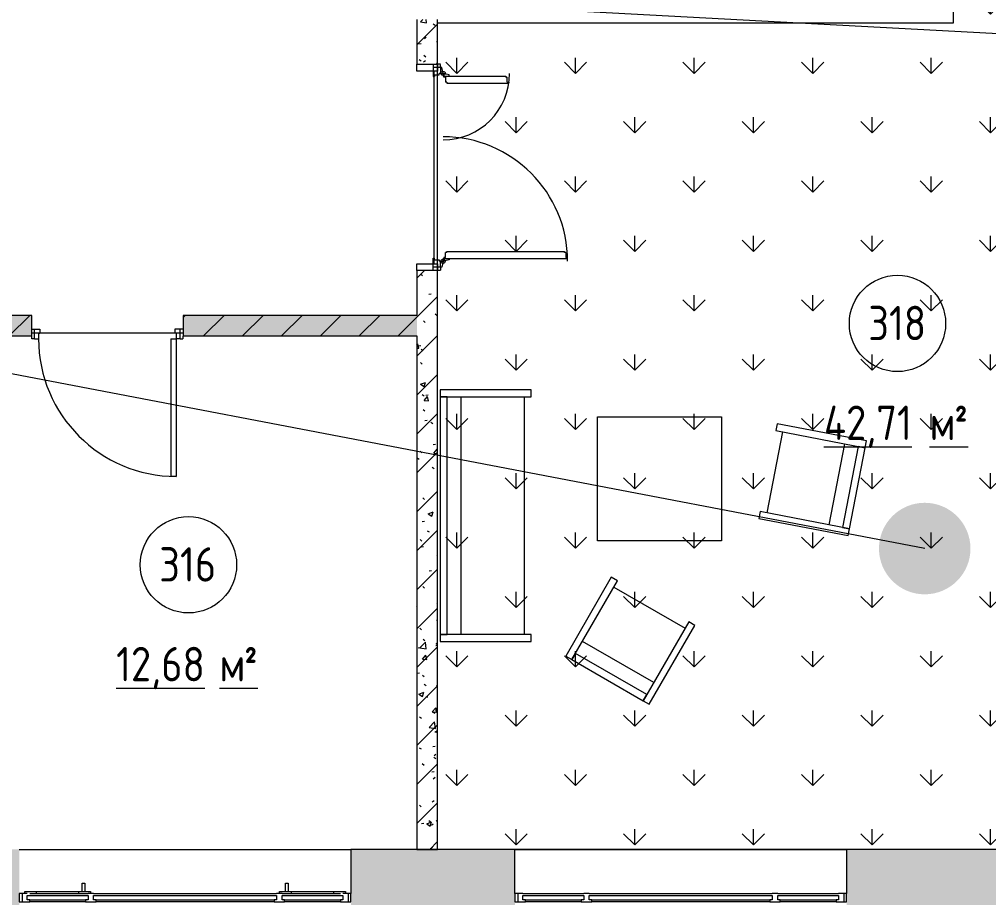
# Model space of a CAD drawing. Header units: millimetres. Extents: x -515342 to 330399, y -224905 to 507333.
# Drawn here: x -328969 to -321925, y 260895 to 267275 of the extents above; entities that cross this region are included whole.
import ezdxf

# ---------------------------------------------------------------- set-up
doc = ezdxf.new("R2010")
doc.units = ezdxf.units.MM
doc.linetypes.add('ASVP_Невидимые', pattern=[5, 3, -2])
doc.layers.get('0').update_dxf_attribs({"lineweight": 0})
for name, color, linetype, lineweight in [('_ Окна', 7, 'Continuous', 0), ('Двери', 7, 'Continuous', 0), ('Марки помещений', 7, 'Continuous', 0), ('Мебель', 7, 'Continuous', 0), ('Окна', 7, 'Continuous', 0), ('Перекрытие', 7, 'Continuous', 0), ('Стены внутренние', 7, 'Continuous', 0), ('Стены несущие', 7, 'Continuous', 0), ('Стены перегородки', 7, 'Continuous', 0), ('экспертиза ДУ', 1, 'Continuous', 0), ('экспертиза условные обозначения', 1, 'Continuous', 0)]:
    doc.layers.add(name, color=color, linetype=linetype, lineweight=lineweight)
doc.styles.add('GOST Common_1', font='', dxfattribs={"width": 0.9, "height": 250})
doc.styles.add('GOST Common_2', font='', dxfattribs={"width": 0.9, "height": 250})
doc.styles.get('GOST Common_1').set_extended_font_data('GOST Common')
doc.styles.get('GOST Common_2').set_extended_font_data('GOST Common')
pattern_1 = [(45, (-375064.64, 258270.41), (-141.42136, 141.42136), [])]
pattern_2 = [(50, (-375064.64, 258270.4), (364.368, -31.8783), [38.1, -419.1]), (355, (-375064.64, 258270.4), (-70.4859, 382.1133), [30.48, -335.28]), (100.451, (-375034.27, 258267.76), (293.885, 350.2334), [32.38, -356.18]), (46.184, (-375064.64, 258372), (542.1585, -84.086), [57.15, -628.65]), (96.636, (-375019.46, 258365), (474.805, 494.8554), [48.57, -534.27]), (351.184, (-375064.64, 258372), (474.81, 494.85), [45.72, -502.92]), (21, (-375013.84, 258346.6), (303.2285, -204.5305), [38.1, -419.1]), (326, (-375013.84, 258346.6), (123.604, 368.376), [30.48, -335.28]), (71.451, (-374988.57, 258329.57), (426.8341, 163.8427), [32.38, -356.18]), (37.5, (-375064.64, 258270.41), (6.17665, 169.11015), [16.764, -314.452, 16.764, -323.596, -336.55]), (37.5, (-375064.64, 258270.41), (6.17665, 169.11015), [-671.576, 16.764, -319.786]), (7.5, (-375064.64, 258270.41), (133.6389, 200.3615), [16.764, -177.292, 16.764, -306.832, -128.27]), (7.5, (-375064.64, 258270.41), (133.6389, 200.3615), [-517.652, 16.764, -111.506]), (327.5, (-375177.92, 258270.41), (271.18182, -11.45836), [16.764, -110.236, 16.764, -379.476, -525.78]), (327.5, (-375177.92, 258270.41), (271.18182, -11.45836), [-523.24, 16.764, -509.016]), (317.5, (-375228.72, 258270.41), (296.2585, 50.8528), [16.764, -148.336, 16.764, -246.38, -373.38]), (317.5, (-375228.72, 258270.41), (296.2585, 50.8528), [-428.244, 16.764, -356.616])]

# ---------------------------------------------------------------- blocks, each defined once
blk = doc.blocks.new('Окно_ПВХ_3Створки_1Фрамуга-верх - АР_Окно_ОП_1820_h_х2370_3ст2фр-в-9695517-О_АР_П_3__6_750_План 3 этажа')
at = {"layer": '_ Окна'}
for p, q in [((-1129, 130), (-1205, 130)), ((-1205, 130), (-1205, 70)), ((-1185, 70), (-1185, 130)), ((-1147, 84), (-1147, 116)), ((-1147, 116), (-1129, 116)), ((-705, 84), (-1147, 84)), ((-1129, 116), (-1129, 130)), ((-723, 116), (-1129, 116)), ((-647, 130), (-723, 130)), ((-723, 130), (-723, 116)), ((-723, 116), (-705, 116)), ((-705, 116), (-705, 84)), ((-665, 84), (-665, 116)), ((-665, 116), (-647, 116)), ((665, 84), (-665, 84)), ((-647, 116), (-647, 130)), ((647, 116), (-647, 116)), ((723, 130), (647, 130)), ((647, 130), (647, 116)), ((647, 116), (665, 116)), ((665, 116), (665, 84)), ((705, 84), (705, 116)), ((705, 116), (723, 116)), ((1147, 84), (705, 84)), ((723, 116), (723, 130)), ((1129, 116), (723, 116)), ((1129, 130), (1129, 116)), ((1205, 130), (1129, 130)), ((1129, 116), (1147, 116)), ((1147, 116), (1147, 84)), ((1185, 70), (1185, 130)), ((1205, 70), (1205, 130)), ((-1205, 70), (-1147, 70)), ((-1165, 56), (-1165, 70)), ((-1080, 56), (-1165, 56)), ((-1080, 70), (-1080, 56)), ((-772, 70), (-772, 56)), ((-687, 56), (-772, 56)), ((-705, 70), (-665, 70)), ((-687, 70), (-687, 56)), ((665, 70), (705, 70)), ((687, 56), (687, 70)), ((772, 56), (687, 56)), ((772, 70), (772, 56)), ((1080, 70), (1080, 56)), ((1165, 56), (1080, 56)), ((1147, 70), (1205, 70)), ((1165, 70), (1165, 56))]:
    blk.add_line(p, q, dxfattribs=at)
at = {"layer": 'Окна'}
for p, q in [((-1129, 130), (-723, 130)), ((-647, 130), (647, 130)), ((723, 130), (1129, 130)), ((-705, 70), (-1129, 70)), ((-772, 56), (-1080, 56)), ((-748.5, -4), (-748.5, 56)), ((-728.5, 56), (-728.5, -4)), ((665, 70), (-665, 70)), ((1129, 70), (705, 70)), ((728.5, -4), (728.5, 56)), ((748.5, 56), (748.5, -4)), ((1080, 56), (772, 56)), ((-728.5, -4), (-748.5, -4)), ((748.5, -4), (728.5, -4))]:
    blk.add_line(p, q, dxfattribs=at)
blk = doc.blocks.new('Окно_ПВХ_3Створки_1Фрамуга-верх - АР_Окно_ОП_1820_h_х2370_3ст2фр-в E30-10240666-О_АР_П_3__6_750_План 3 этажа')
at = {"layer": '_ Окна'}
for p, q in [((-1129, 130), (-1205, 130)), ((-1205, 130), (-1205, 70)), ((-1185, 70), (-1185, 130)), ((-1147, 84), (-1147, 116)), ((-1147, 116), (-1129, 116)), ((-705, 84), (-1147, 84)), ((-1129, 116), (-1129, 130)), ((-723, 116), (-1129, 116)), ((-647, 130), (-723, 130)), ((-723, 130), (-723, 116)), ((-723, 116), (-705, 116)), ((-705, 116), (-705, 84)), ((-665, 84), (-665, 116)), ((-665, 116), (-647, 116)), ((665, 84), (-665, 84)), ((-647, 116), (-647, 130)), ((647, 116), (-647, 116)), ((723, 130), (647, 130)), ((647, 130), (647, 116)), ((647, 116), (665, 116)), ((665, 116), (665, 84)), ((705, 84), (705, 116)), ((705, 116), (723, 116)), ((1147, 84), (705, 84)), ((723, 116), (723, 130)), ((1129, 116), (723, 116)), ((1129, 130), (1129, 116)), ((1205, 130), (1129, 130)), ((1129, 116), (1147, 116)), ((1147, 116), (1147, 84)), ((1185, 70), (1185, 130)), ((1205, 70), (1205, 130)), ((-1205, 70), (-1147, 70)), ((-1129, 70), (-1147, 70)), ((-705, 70), (-665, 70)), ((665, 70), (705, 70)), ((1147, 70), (1129, 70)), ((1147, 70), (1205, 70))]:
    blk.add_line(p, q, dxfattribs=at)
at = {"layer": 'Окна'}
for p, q in [((-1129, 130), (-723, 130)), ((-647, 130), (647, 130)), ((723, 130), (1129, 130)), ((-705, 70), (-1129, 70)), ((665, 70), (-665, 70)), ((1129, 70), (705, 70))]:
    blk.add_line(p, q, dxfattribs=at)
blk = doc.blocks.new('СД_Люблино_Фасады_rvt-1-О_АР_П_3__6_750_План 3 этажа')
at = {"layer": 'Стены внутренние'}
h = blk.add_hatch(dxfattribs=at)
h.set_pattern_fill('FP_1', color=256, style=0, pattern_type=2)
h.set_pattern_definition([(45, (0, 0), (-224.5064, 224.5064), []), (45, (224.5, 0), (-224.5064, 224.5064), [396.875, -79.375, 3.353, -76.022])])
h.paths.add_polyline_path([(85325, 2475), (85325, 2975), (84034.6, 2975), (84034.6, 2475), (84354.2, 2475)])
h.paths.add_polyline_path([(82424.6, 2475), (82424.6, 2975), (80024.6, 2975), (80024.6, 2475), (82310.6, 2475)])
h.paths.add_polyline_path([(77614.6, 2475), (77614.6, 2975), (76428.8, 2975), (76428.8, 2475), (77457.1, 2475)])
h.paths.add_polyline_path([(73880.8, 2475), (74018.8, 2475), (74018.8, 2975), (71654.3, 2975), (71654.3, 2475), (73625.3, 2475)])
h.paths.add_polyline_path([(70044.3, 2475), (70044.3, 2975), (68833.2, 2975), (68833.2, 2475), (69547.1, 2475)])
h.paths.add_polyline_path([(67223.2, 2475), (67223.2, 2975), (66055, 2975), (66055, 2475), (66983.7, 2475)])
h.paths.add_polyline_path([(64445, 2475), (64445, 2975), (63279.5, 2975), (63279.5, 2475), (64429.2, 2475)])
h.paths.add_polyline_path([(61669.5, 2475), (61669.5, 2975), (59270, 2975), (59270, 2475), (61619.2, 2475)])
h.paths.add_polyline_path([(56860, 2475), (56860, 2975), (55705, 2975), (55705, 2475), (56765.7, 2475)])
h.paths.add_polyline_path([(53295, 2475), (53295, 2975), (52107.5, 2975), (52107.5, 2475), (53189.4, 2475)])
h.paths.add_polyline_path([(49697.5, 2475), (49697.5, 2975), (48505, 2975), (48505, 2475), (49613.1, 2475)])
h.paths.add_polyline_path([(46036.8, 2475), (46095, 2475), (46095, 2975), (44880, 2975), (44880, 2475), (45525.9, 2475)])
h.paths.add_polyline_path([(42470, 2475), (42470, 2975), (40100.1, 2975), (40100.1, 2475), (42460.5, 2475)])
h.paths.add_polyline_path([(38490.1, 2475), (38490.1, 2975), (37284.2, 2975), (37284.2, 2475), (38373.4, 2475)])
h.paths.add_polyline_path([(35563.4, 2475), (35674.2, 2475), (35674.2, 2975), (34486.9, 2975), (34486.9, 2475), (35308, 2475)])
h.paths.add_polyline_path([(32753.5, 2475), (32876.9, 2475), (32876.9, 2975), (31722.6, 2975), (31722.6, 2475), (32242.6, 2475)])
h.paths.add_polyline_path([(29943.5, 2475), (30112.6, 2475), (30112.6, 2975), (27685.9, 2975), (27685.9, 2475), (29688.1, 2475)])
h.paths.add_polyline_path([(25275.9, 2475), (25275.9, 2975), (24073.4, 2975), (24073.4, 2475), (25090, 2475)])
h.paths.add_polyline_path([(21663.4, 2475), (21663.4, 2975), (19290.9, 2975), (19290.9, 2475), (21513.7, 2475)])
h.paths.add_polyline_path([(17680.9, 2475), (17680.9, 2975), (16335, 2975), (16335, 2475), (17426.5, 2475)])
for p, q in [((46095, 2975), (48505, 2975)), ((49697.5, 2975), (52107.5, 2975))]:
    blk.add_line(p, q, dxfattribs=at)
at = {"layer": 'Стены несущие'}
for p, q in [((49697.5, 2975), (48505, 2975)), ((48505, 2975), (48505, 2655)), ((49697.5, 2655), (49697.5, 2975)), ((53295, 2975), (52107.5, 2975)), ((52107.5, 2975), (52107.5, 2655))]:
    blk.add_line(p, q, dxfattribs=at)
at = {"layer": 'Окна', "lineweight": 9, "rotation": 180}
for name, p in [('Окно_ПВХ_3Створки_1Фрамуга-верх - АР_Окно_ОП_1820_h_х2370_3ст2фр-в-9695517-О_АР_П_3__6_750_План 3 этажа', (47300, 2725)), ('Окно_ПВХ_3Створки_1Фрамуга-верх - АР_Окно_ОП_1820_h_х2370_3ст2фр-в E30-10240666-О_АР_П_3__6_750_План 3 этажа', (50902.5, 2725))]:
    blk.add_blockref(name, p, dxfattribs=at)
blk = doc.blocks.new('Дверь_Деревянная_1 полотно - АР_Дверь_Межкомнатная_1000х2000h_полотно__Г_Пр-9571013-О_АР_П_3__6_750_План 3 этажа')
at = {"layer": 'Двери', "lineweight": 18}
for p, q in [((-500, 95), (-500, 1095)), ((-500, 1095), (-460, 1095)), ((-460, 95), (-460, 1095)), ((-530, 95), (-500, 95)), ((-530, 95), (-530, 25)), ((-500, 55), (-500, 95)), ((-460, 95), (-500, 95)), ((530, 95), (500, 95)), ((500, 55), (500, 95)), ((530, 95), (530, 25)), ((-530, 25), (-490, 25)), ((-500, 55), (-490, 55)), ((-490, 25), (-490, 55)), ((500, 55), (490, 55)), ((490, 25), (490, 55)), ((530, 25), (490, 25))]:
    blk.add_line(p, q, dxfattribs=at)
at = {"layer": 'Двери', "linetype": 'ASVP_Невидимые', "lineweight": 18}
for p, q in [((-550, 95), (-550, 75)), ((-530, 95), (-550, 95)), ((530, 95), (550, 95)), ((550, 95), (550, 75)), ((-550, 25), (-530, 25)), ((550, 25), (530, 25))]:
    blk.add_line(p, q, dxfattribs=at)
at = {"layer": 'Двери', "lineweight": 18}
blk.add_arc((-500, 95), 1000, 0, 90, dxfattribs=at)
blk = doc.blocks.new('Дверь_Алюминиевая_Противопожарная__ТПТ75__2 полотна - АР_Дверь_ТПТ75_1450х2075_h__Средник_EIS60_Л-10663339-О_АР_П_3__6_750_План 3 этажа')
at = {"layer": 'Двери', "lineweight": 18}
for p, q in [((619.5, 997), (611.5, 997)), ((611.5, 143), (611.5, 997)), ((619.5, 1007), (619.5, 997)), ((619.5, 1007), (654.5, 1007)), ((662.5, 1020), (654.5, 1020)), ((654.5, 1020), (654.5, 1007)), ((662.5, 120), (662.5, 1020)), ((-662.5, 120), (-662.5, 570)), ((-662.5, 570), (-654.5, 570)), ((-654.5, 570), (-654.5, 580)), ((-619.5, 580), (-654.5, 580)), ((-619.5, 593), (-611.5, 593)), ((-619.5, 580), (-619.5, 593)), ((-611.5, 143), (-611.5, 593)), ((-672.5, 158), (-682.5, 115)), ((-662.5, 158), (-672.5, 158)), ((-619.5, 143), (-619.5, 133)), ((-619.5, 143), (-611.5, 143)), ((619.5, 143), (611.5, 143)), ((619.5, 143), (619.5, 133)), ((662.5, 158), (672.5, 158)), ((672.5, 158), (682.5, 115)), ((-682.5, 115), (-725, 105)), ((-725, 105), (-725, 95)), ((-725, 95), (-682.5, 95)), ((-725, 95), (-725, 44)), ((-682.5, 95), (-682.5, 115)), ((-682.5, 115), (-662.5, 115)), ((-682.5, 95), (-682.5, 87)), ((-672.5, 87), (-682.5, 87)), ((-672.5, 52), (-672.5, 87)), ((-662.5, 115), (-662.5, 120)), ((-654.5, 120), (-662.5, 120)), ((-654.5, 133), (-654.5, 120)), ((-654.5, 133), (-619.5, 133)), ((654.5, 133), (619.5, 133)), ((654.5, 133), (654.5, 120)), ((654.5, 120), (662.5, 120)), ((662.5, 115), (662.5, 120)), ((682.5, 115), (662.5, 115)), ((672.5, 87), (682.5, 87)), ((672.5, 52), (672.5, 87)), ((682.5, 115), (725, 105)), ((682.5, 95), (682.5, 115)), ((725, 95), (682.5, 95)), ((682.5, 95), (682.5, 87)), ((725, 105), (725, 95)), ((725, 95), (725, 44)), ((-725, 44), (-659.5, 44)), ((-672.5, 52), (-659.5, 52)), ((-659.5, 44), (-659.5, 52)), ((672.5, 52), (659.5, 52)), ((659.5, 44), (659.5, 52)), ((725, 44), (659.5, 44))]:
    blk.add_line(p, q, dxfattribs=at)
at = {"layer": 'Двери', "linetype": 'ASVP_Невидимые', "lineweight": 18}
for p, q in [((-750, 95), (-750, 75)), ((-725, 95), (-750, 95)), ((725, 95), (750, 95)), ((750, 95), (750, 75)), ((-750, 44), (-725, 44)), ((750, 44), (725, 44))]:
    blk.add_line(p, q, dxfattribs=at)
at = {"layer": 'Двери', "lineweight": 18}
for centre in [(-682.5, 115.2), (682.5, 115)]:
    blk.add_circle(centre, 15, dxfattribs=at)
for centre, radius, start, end in [((682.5, 115), 905, 90, 180), ((-682.5, 115), 483.2, 0, 90)]:
    blk.add_arc(centre, radius, start, end, dxfattribs=at)
blk = doc.blocks.new('Диван - 1830 мм-8918226-О_АР_П_3__6_750_План 3 этажа')
at = {"layer": 'Мебель'}
for p, q in [((-844.6, 184), (-844.6, -476.4)), ((-793.8, 184), (-844.6, 184)), ((-793.8, -476.4), (-793.8, 184)), ((934.6, 184), (934.6, -476.4)), ((985.4, 184), (934.6, 184)), ((985.4, -476.4), (985.4, 184)), ((-793.8, 132), (934.6, 132)), ((934.6, -324), (-793.8, -324)), ((-844.6, -476.4), (-793.8, -476.4)), ((934.6, -425.6), (-793.8, -425.6)), ((-793.8, -425.6), (-793.8, -476.4)), ((-793.8, -476.4), (934.6, -476.4)), ((934.6, -476.4), (934.6, -425.6)), ((934.6, -476.4), (985.4, -476.4))]:
    blk.add_line(p, q, dxfattribs=at)
blk = doc.blocks.new('Диван - 700-8918227-О_АР_П_3__6_750_План 3 этажа')
at = {"layer": 'Мебель'}
for p, q in [((-279.6, 184), (-279.6, -476.4)), ((-228.8, 184), (-279.6, 184)), ((-228.8, -476.4), (-228.8, 184)), ((369.6, 184), (369.6, -476.4)), ((420.4, 184), (369.6, 184)), ((420.4, -476.4), (420.4, 184)), ((-228.8, 132), (369.6, 132)), ((369.6, -324), (-228.8, -324)), ((-279.6, -476.4), (-228.8, -476.4)), ((369.6, -425.6), (-228.8, -425.6)), ((-228.8, -425.6), (-228.8, -476.4)), ((-228.8, -476.4), (369.6, -476.4)), ((369.6, -476.4), (369.6, -425.6)), ((369.6, -476.4), (420.4, -476.4))]:
    blk.add_line(p, q, dxfattribs=at)
blk = doc.blocks.new('Стол-Прямоугольный - 900х900 мм-8752863-О_АР_П_3__6_750_План 3 этажа')
at = {"layer": 'Мебель'}
for p, q in [((-450, 450), (450, 450)), ((-450, -450), (-450, 450)), ((450, 450), (450, -450)), ((450, -450), (-450, -450))]:
    blk.add_line(p, q, dxfattribs=at)
blk = doc.blocks.new('ASVP_Марка_Помещение_ДваЗначения - Номер Площадь-685795-О_АР_П_3__6_750_План 3 этажа')
at = {"layer": 'Марки помещений'}
blk.add_circle((0, 0), 3.5, dxfattribs=at)

msp = doc.modelspace()

# ---------------------------------------------------------------- hatches: boundary and pattern name
at = {"layer": 'Стены внутренние'}
h = msp.add_hatch(dxfattribs=at)
h.set_pattern_fill('FP_2', color=256, style=0, pattern_type=2)
h.set_pattern_definition(pattern_1)
h.paths.add_polyline_path([(-326079.6354, 261245.3538), (-325929.6354, 261245.3538), (-325929.6354, 265450.4137), (-326079.6354, 265450.4137), (-326079.6354, 261288.9235)])
h.paths.add_polyline_path([(-325929.6354, 266950.4137), (-325929.6354, 267275.4137), (-326079.6354, 267275.4137), (-326079.6354, 266950.4137)])
h = msp.add_hatch(dxfattribs=at)
h.set_pattern_fill('FP_3', color=256, style=0, pattern_type=2)
h.set_pattern_definition(pattern_2)
h.paths.add_polyline_path([(-326079.6354, 261245.3538), (-325929.6354, 261245.3538), (-325929.6354, 265450.4137), (-326079.6354, 265450.4137), (-326079.6354, 261288.9235)])
h.paths.add_polyline_path([(-325929.6354, 266950.4137), (-325929.6354, 267275.4137), (-326079.6354, 267275.4137), (-326079.6354, 266950.4137)])
h = msp.add_hatch(dxfattribs=at)
h.set_pattern_fill('FP_2', color=256, style=0, pattern_type=2)
h.set_pattern_definition(pattern_1)
h.paths.add_polyline_path([(-326079.6354, 264975.4137), (-326079.6354, 265125.4137), (-327779.6354, 265125.4137), (-327779.6354, 264975.4137), (-326473.3092, 264975.4137)])
h.paths.add_polyline_path([(-328879.6354, 264975.4137), (-328879.6354, 265125.4137), (-330779.6354, 265125.4137), (-330779.6354, 264975.4137), (-329479.6354, 264975.4137)])
h.paths.add_polyline_path([(-331879.6354, 264975.4137), (-331879.6354, 265125.4137), (-335129.6354, 265125.4137), (-335129.6354, 264975.4137), (-332604.0905, 264975.4137)])
h.paths.add_polyline_path([(-336229.6354, 264975.4137), (-336229.6354, 265125.4137), (-338129.6354, 265125.4137), (-338129.6354, 264975.4137), (-336691.278, 264975.4137)])
h.paths.add_polyline_path([(-339329.6354, 264975.4137), (-339329.6354, 265125.4137), (-341079.6354, 265125.4137), (-341079.6354, 264975.4137), (-339779.6354, 264975.4137)])
h.paths.add_polyline_path([(-342079.6354, 264975.4137), (-342079.6354, 265125.4137), (-343579.6354, 265125.4137), (-343579.6354, 264975.4137), (-342822.0592, 264975.4137)])
h = msp.add_hatch(dxfattribs=at)
h.set_pattern_fill('FP_3', color=256, style=0, pattern_type=2)
h.set_pattern_definition(pattern_2)
h.paths.add_polyline_path([(-326079.6354, 264975.4137), (-326079.6354, 265125.4137), (-327779.6354, 265125.4137), (-327779.6354, 264975.4137), (-326473.3092, 264975.4137)])
h.paths.add_polyline_path([(-328879.6354, 264975.4137), (-328879.6354, 265125.4137), (-330779.6354, 265125.4137), (-330779.6354, 264975.4137), (-329479.6354, 264975.4137)])
h.paths.add_polyline_path([(-331879.6354, 264975.4137), (-331879.6354, 265125.4137), (-335129.6354, 265125.4137), (-335129.6354, 264975.4137), (-332604.0905, 264975.4137)])
h.paths.add_polyline_path([(-336229.6354, 264975.4137), (-336229.6354, 265125.4137), (-338129.6354, 265125.4137), (-338129.6354, 264975.4137), (-336691.278, 264975.4137)])
h.paths.add_polyline_path([(-339329.6354, 264975.4137), (-339329.6354, 265125.4137), (-341079.6354, 265125.4137), (-341079.6354, 264975.4137), (-339779.6354, 264975.4137)])
h.paths.add_polyline_path([(-342079.6354, 264975.4137), (-342079.6354, 265125.4137), (-343579.6354, 265125.4137), (-343579.6354, 264975.4137), (-342822.0592, 264975.4137)])
at = {"layer": 'экспертиза ДУ', "lineweight": 0}
h = msp.add_hatch(color=5, dxfattribs=at)
edge = h.paths.add_edge_path()
edge.add_arc((-322389.0479, 263431.1773), 332.544, 0, 360)
at = {"layer": 'экспертиза условные обозначения'}
h = msp.add_hatch(dxfattribs=at)
h.set_pattern_fill('GRASS', color=30, scale=24)
h.set_pattern_definition([(90, (-375792, 100496.1), (-431.0523, 431.0523), [114.3, -747.8046]), (45, (-375792, 100496.1), (-431.0523, 431.0523), [114.3, -495.3]), (135, (-375792, 100496.1), (-431.0523, -431.0523), [114.3, -495.3])])
h.paths.add_polyline_path([(-325929.6354, 267250.4137), (-322179.6354, 267250.4137), (-322179.6354, 267660.4137), (-319779.6354, 267660.4137), (-319779.6354, 267465.4137), (-319389.6354, 267465.4137), (-319389.6354, 267270.4137), (-319009.6354, 267270.4137), (-319009.6354, 261245.3538), (-321109.6354, 261245.3538), (-325929.6354, 261245.3538)])

# ---------------------------------------------------------------- linework, layer by layer
at = {"layer": 'Перекрытие'}
for p, q in [((-326079.6354, 266900.4137), (-326079.6354, 266950.4137)), ((-325929.6354, 266950.4137), (-325929.6354, 266900.4137)), ((-325929.6354, 266900.4137), (-326079.6354, 266900.4137)), ((-325955.1354, 265500.4137), (-325955.1354, 266900.4137)), ((-326079.6354, 265450.4137), (-326079.6354, 265500.4137)), ((-326079.6354, 265500.4137), (-325929.6354, 265500.4137)), ((-325929.6354, 265500.4137), (-325929.6354, 265450.4137)), ((-327779.6354, 264995.4137), (-328879.6354, 264995.4137))]:
    msp.add_line(p, q, dxfattribs=at)
at = {"layer": 'Стены перегородки'}
for p, q in [((-326079.6354, 267275.4137), (-326079.6354, 266950.4137)), ((-325929.6354, 266950.4137), (-325929.6354, 267275.4137)), ((-326079.6354, 266950.4137), (-325929.6354, 266950.4137)), ((-325929.6354, 265450.4137), (-326079.6354, 265450.4137)), ((-326079.6354, 265450.4137), (-326079.6354, 265125.4137)), ((-325929.6354, 261245.3538), (-325929.6354, 265450.4137)), ((-328879.6354, 265125.4137), (-330779.6354, 265125.4137)), ((-328879.6354, 264975.4137), (-328879.6354, 265125.4137)), ((-326079.6354, 265125.4137), (-327779.6354, 265125.4137)), ((-327779.6354, 265125.4137), (-327779.6354, 264975.4137)), ((-329479.6354, 264975.4137), (-328879.6354, 264975.4137)), ((-327779.6354, 264975.4137), (-326079.6354, 264975.4137)), ((-326079.6354, 264975.4137), (-326079.6354, 261245.3538)), ((-326079.6354, 261245.3538), (-325929.6354, 261245.3538))]:
    msp.add_line(p, q, dxfattribs=at)
at = {"layer": 'экспертиза ДУ'}
msp.add_lwpolyline([(-322389.0479, 263431.1773), (-457690.4896, 289317.4334)], dxfattribs=at)
at = {"layer": 'экспертиза ДУ', "elevation": 0}
msp.add_lwpolyline([(-448444.9427, 273966.9311), (-295519.0536, 265760.1879)], dxfattribs=at)
at = {"layer": 'экспертиза условные обозначения', "color": 30}
msp.add_lwpolyline([(-325929.6354, 267250.4137), (-322179.6354, 267250.4137), (-322179.6354, 267660.4137), (-319779.6354, 267660.4137), (-319779.6354, 267465.4137), (-319389.6354, 267465.4137), (-319389.6354, 267270.4137), (-319009.6354, 267270.4137), (-319009.6354, 261245.3538), (-321109.6354, 261245.3538), (-325929.6354, 261245.3538), (-325929.6354, 267250.4137)], dxfattribs=at)

# ---------------------------------------------------------------- block references
msp.add_blockref('СД_Люблино_Фасады_rvt-1-О_АР_П_3__6_750_План 3 этажа', (-375064.6354, 258270.4137))
at = {"layer": 'Двери'}
for name, p, rotation in [('Дверь_Алюминиевая_Противопожарная__ТПТ75__2 полотна - АР_Дверь_ТПТ75_1450х2075_h__Средник_EIS60_Л-10663339-О_АР_П_3__6_750_План 3 этажа', (-326004.6354, 266200.4137), 269.9999999999999), ('Дверь_Деревянная_1 полотно - АР_Дверь_Межкомнатная_1000х2000h_полотно__Г_Пр-9571013-О_АР_П_3__6_750_План 3 этажа', (-328329.6354, 265050.4137), 180)]:
    msp.add_blockref(name, p, dxfattribs=dict(at, rotation=rotation))
at = {"layer": 'Марки помещений', "xscale": 99.99999999999993, "yscale": 99.99999999999993, "zscale": 99.99999999999993}
for p in [(-322586.9785, 265066.694), (-327740.3969, 263313.4834)]:
    msp.add_blockref('ASVP_Марка_Помещение_ДваЗначения - Номер Площадь-685795-О_АР_П_3__6_750_План 3 этажа', p, dxfattribs=at)
at = {"layer": 'Мебель'}
for name, p, rotation in [('Диван - 1830 мм-8918226-О_АР_П_3__6_750_План 3 этажа', (-325433.4813, 263740.7842), 270), ('Стол-Прямоугольный - 900х900 мм-8752863-О_АР_П_3__6_750_План 3 этажа', (-324316.8279, 263937.755), 180), ('Диван - 700-8918227-О_АР_П_3__6_750_План 3 этажа', (-323360.0802, 263890.3391), 79.08809549342264), ('Диван - 700-8918227-О_АР_П_3__6_750_План 3 этажа', (-324516.7607, 262923.135), 330.0000000000001)]:
    msp.add_blockref(name, p, dxfattribs=dict(at, rotation=rotation))

# ---------------------------------------------------------------- texts
at = {"layer": 'Марки помещений', "char_height": 250, "attachment_point": 1}
for s, insert, width, style in [('318', (-322799.3858, 265194.4191), 526.708687, 'GOST Common_1'), ('\\L42,71 ', (-323121.572, 264469.8886), 930.759187, 'GOST Common_1'), ('\\L\\fGOST Common|b0|i0|c238|p34|;\\W.9;\\L²', (-322175.0251, 264469.8886), 165.949312, 'GOST Common_2'), ('\\L\\fGOST Common|b0|i0|c204|p34|;\\W.9;\\Lм', (-322353.6188, 264469.8886), 216.455625, 'GOST Common_1'), ('316', (-327952.8042, 263441.2084), 526.708687, 'GOST Common_1'), ('\\L12,68 ', (-328265.9904, 262716.678), 909.113625, 'GOST Common_1'), ('\\L\\fGOST Common|b0|i0|c238|p34|;\\W.9;\\L²', (-327337.3029, 262716.678), 165.949312, 'GOST Common_2'), ('\\L\\fGOST Common|b0|i0|c204|p34|;\\W.9;\\Lм', (-327515.8967, 262716.678), 216.455625, 'GOST Common_1')]:
    msp.add_mtext(s, dxfattribs=dict(at, insert=insert, width=width, style=style))

doc.saveas('drawing.dxf')
